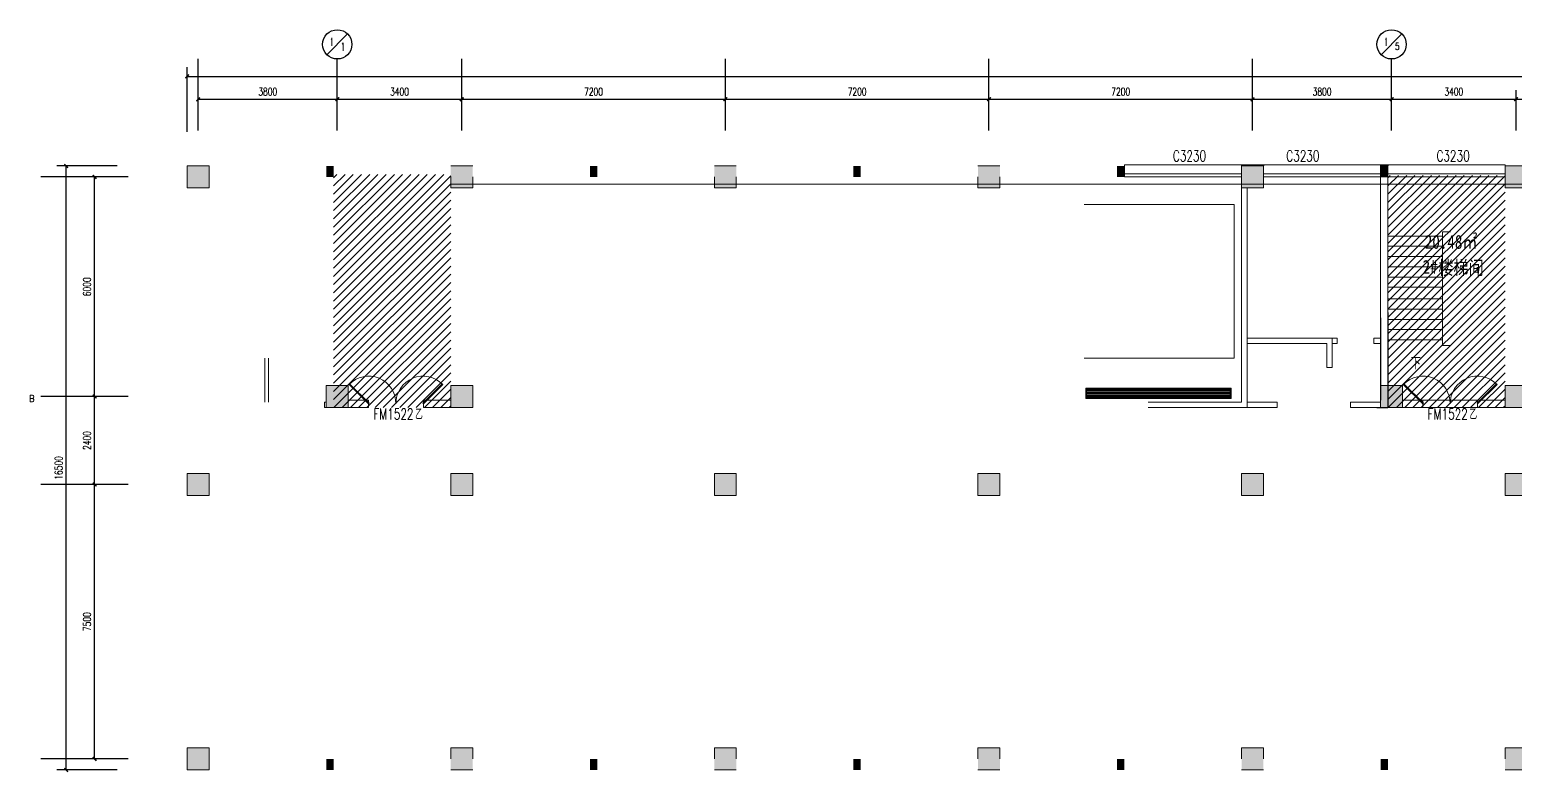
# Model space of a CAD drawing. Header units: millimetres. Extents: x 164760 to 3716174, y -1766400 to 11969.
# Drawn here: x 3339665 to 3380246, y -1650889 to -1630602 of the extents above; entities that cross this region are included whole.
import ezdxf
from ezdxf.enums import TextEntityAlignment as Align

# ---------------------------------------------------------------- set-up
doc = ezdxf.new("R2010")
doc.units = ezdxf.units.MM
doc.header["$LTSCALE"] = 1000
doc.layers.get('0').update_dxf_attribs({"color": 253, "linetype": 'CONTINUOUS'})
doc.layers.get('Defpoints').update_dxf_attribs({"color": 250, "linetype": 'CONTINUOUS', "lineweight": 0})
for name, color, linetype in [('AXIS', 253, 'CONTINUOUS'), ('AXIS_TEXT', 253, 'CONTINUOUS'), ('DIM_SYMB', 253, 'CONTINUOUS'), ('PUB_TEXT', 253, 'CONTINUOUS'), ('SURFACE', 253, 'CONTINUOUS'), ('WINDOW_TEXT', 253, 'CONTINUOUS'), ('建-墙', 253, 'CONTINUOUS')]:
    doc.layers.add(name, color=color, linetype=linetype)
for name, color, linetype, lineweight in [('COLUMN', 253, 'CONTINUOUS', 0), ('FF-Win【窗】', 253, 'CONTINUOUS', 0), ('PUB_HATCH', 253, 'CONTINUOUS', 0), ('RC-FCU【空调设备】', 253, 'CONTINUOUS', 0), ('RC-Modelling【天花造型】', 253, 'CONTINUOUS', 0), ('STAIR', 253, 'CONTINUOUS', 0), ('WALL', 253, 'CONTINUOUS', 0), ('Wall【墙体】', 253, 'CONTINUOUS', 0), ('Wall【新建墙】', 253, 'CONTINUOUS', 0), ('Xline【辅助线】', 253, 'CONTINUOUS', 0)]:
    doc.layers.add(name, color=color, linetype=linetype, lineweight=lineweight)
doc.styles.add('_TCH_AXIS', font='COMPLEX', dxfattribs={"bigfont": 'GBCBIG'})
doc.styles.add('_TCH_DIM', font='SIMPLEX', dxfattribs={"bigfont": 'GBCBIG'})
doc.styles.add('_TCH_DIM_T3', font='SIMPLEX', dxfattribs={"width": 0.705882, "bigfont": 'GBCBIG'})
doc.styles.add('_TCH_WINDOW', font='SIMPLEX', dxfattribs={"bigfont": 'GBCBIG'})
doc.styles.add('宋体', font='', dxfattribs={"width": 0.7})
doc.styles.get('宋体').set_extended_font_data('SimSun')
doc.dimstyles.new('_TCH_ARCH&&100', dxfattribs={"dimtxt": 212.5, "dimasz": 100, "dimexe": 250, "dimexo": 300, "dimgap": 100, "dimtad": 1, "dimdec": 0, "dimzin": 0, "dimdsep": 46, "dimtxsty": '_TCH_DIM_T3', "dimblk": 'ARCHTICK', "dimcen": 0.09, "dimclrt": 7, "dimazin": 2, "dimtfac": 1, "dimtdec": 0, "dimtix": 1, "dimtmove": 2, "dimatfit": 3, "dimtolj": 1, "dimtzin": 0, "dimarcsym": 0})

# ---------------------------------------------------------------- blocks, each defined once
blk = doc.blocks.new('$WINLIB2D$00000004')
for p, q in [((-0.5, 0.5), (0.5, 0.5)), ((-0.5, 0.5), (-0.5, -0.5)), ((0.5, -0.5), (0.5, 0.5)), ((-0.5, 0.241), (0.5, 0.241)), ((-0.5, -0.5), (0.5, -0.5))]:
    blk.add_line(p, q)
blk = doc.blocks.new('海龙_0918165925')
at = {"layer": 'PUB_HATCH'}
for points in [[(-43300, -300), (-43100, -300), (-43100, 0), (-43300, 0)], [(-47100, -600), (-46500, -600), (-46500, 0), (-47100, 0)], [(-39900, -600), (-39300, -600), (-39300, 0), (-39900, 0)], [(-36100, -300), (-35900, -300), (-35900, 0), (-36100, 0)], [(-32700, -600), (-32100, -600), (-32100, 0), (-32700, 0)], [(-28900, -300), (-28700, -300), (-28700, 0), (-28900, 0)], [(-25500, -600), (-24900, -600), (-24900, 0), (-25500, 0)], [(-21700, -300), (-21500, -300), (-21500, 0), (-21700, 0)], [(-18300, -600), (-17700, -600), (-17700, 0), (-18300, 0)], [(-14500, -300), (-14300, -300), (-14300, 0), (-14500, 0)], [(-11100, -600), (-10500, -600), (-10500, 0), (-11100, 0)], [(-43300, -6600), (-42700, -6600), (-42700, -6000), (-43300, -6000)], [(-39900, -6600), (-39300, -6600), (-39300, -6000), (-39900, -6000)], [(-14500, -6600), (-13900, -6600), (-13900, -6000), (-14500, -6000)], [(-11100, -6600), (-10500, -6600), (-10500, -6000), (-11100, -6000)], [(-47100, -9000), (-46500, -9000), (-46500, -8400), (-47100, -8400)], [(-39900, -9000), (-39300, -9000), (-39300, -8400), (-39900, -8400)], [(-32700, -9000), (-32100, -9000), (-32100, -8400), (-32700, -8400)], [(-25500, -9000), (-24900, -9000), (-24900, -8400), (-25500, -8400)], [(-18300, -9000), (-17700, -9000), (-17700, -8400), (-18300, -8400)], [(-11100, -9000), (-10500, -9000), (-10500, -8400), (-11100, -8400)], [(-47100, -16500), (-46500, -16500), (-46500, -15900), (-47100, -15900)], [(-43300, -16500), (-43100, -16500), (-43100, -16200), (-43300, -16200)], [(-39900, -16500), (-39300, -16500), (-39300, -15900), (-39900, -15900)], [(-36100, -16500), (-35900, -16500), (-35900, -16200), (-36100, -16200)], [(-32700, -16500), (-32100, -16500), (-32100, -15900), (-32700, -15900)], [(-28900, -16500), (-28700, -16500), (-28700, -16200), (-28900, -16200)], [(-25500, -16500), (-24900, -16500), (-24900, -15900), (-25500, -15900)], [(-21700, -16500), (-21500, -16500), (-21500, -16200), (-21700, -16200)], [(-18300, -16500), (-17700, -16500), (-17700, -15900), (-18300, -15900)], [(-14300, -16200), (-14500, -16200), (-14500, -16500), (-14300, -16500)], [(-11100, -16500), (-10500, -16500), (-10500, -15900), (-11100, -15900)]]:
    blk.add_hatch(color=256, dxfattribs=at).paths.add_polyline_path(points)
at = {"layer": 'COLUMN'}
for p, q in [((-46500, 0), (-47100, 0)), ((-47100, 0), (-47100, -600)), ((-46500, -600), (-46500, 0)), ((-39300, 0), (-39900, 0)), ((-39900, -300), (-39900, -600)), ((-39300, -600), (-39300, -300)), ((-32100, 0), (-32700, 0)), ((-32700, -300), (-32700, -600)), ((-32100, -600), (-32100, -300)), ((-24900, 0), (-25500, 0)), ((-25500, -300), (-25500, -600)), ((-24900, -600), (-24900, -300)), ((-17700, 0), (-18300, 0)), ((-18300, -300), (-18300, -600)), ((-17700, -600), (-17700, -300)), ((-10500, 0), (-11100, 0)), ((-11100, -300), (-11100, -600)), ((-47100, -600), (-46500, -600)), ((-39900, -600), (-39300, -600)), ((-32700, -600), (-32100, -600)), ((-25500, -600), (-24900, -600)), ((-18300, -600), (-17700, -600)), ((-11100, -600), (-10500, -600)), ((-42700, -6000), (-43300, -6000)), ((-43300, -6000), (-43300, -6600)), ((-42700, -6600), (-42700, -6000)), ((-39300, -6000), (-39900, -6000)), ((-39900, -6000), (-39900, -6600)), ((-39300, -6600), (-39300, -6000)), ((-13900, -6000), (-14500, -6000)), ((-14500, -6000), (-14500, -6600)), ((-13900, -6600), (-13900, -6000)), ((-10500, -6000), (-11100, -6000)), ((-11100, -6000), (-11100, -6600)), ((-43300, -6600), (-42700, -6600)), ((-39900, -6600), (-39300, -6600)), ((-14500, -6600), (-13900, -6600)), ((-11100, -6600), (-10500, -6600)), ((-46500, -8400), (-47100, -8400)), ((-47100, -8400), (-47100, -9000)), ((-46500, -9000), (-46500, -8400)), ((-39300, -8400), (-39900, -8400)), ((-39900, -8400), (-39900, -9000)), ((-39300, -9000), (-39300, -8400)), ((-32100, -8400), (-32700, -8400)), ((-32700, -8400), (-32700, -9000)), ((-32100, -9000), (-32100, -8400)), ((-24900, -8400), (-25500, -8400)), ((-25500, -8400), (-25500, -9000)), ((-24900, -9000), (-24900, -8400)), ((-17700, -8400), (-18300, -8400)), ((-18300, -8400), (-18300, -9000)), ((-17700, -9000), (-17700, -8400)), ((-10500, -8400), (-11100, -8400)), ((-11100, -8400), (-11100, -9000)), ((-47100, -9000), (-46500, -9000)), ((-39900, -9000), (-39300, -9000)), ((-32700, -9000), (-32100, -9000)), ((-25500, -9000), (-24900, -9000)), ((-18300, -9000), (-17700, -9000)), ((-11100, -9000), (-10500, -9000)), ((-46500, -15900), (-47100, -15900)), ((-47100, -15900), (-47100, -16500)), ((-46500, -16500), (-46500, -15900)), ((-39300, -15900), (-39900, -15900)), ((-39900, -15900), (-39900, -16200)), ((-39300, -16200), (-39300, -15900)), ((-32100, -15900), (-32700, -15900)), ((-32700, -15900), (-32700, -16200)), ((-32100, -16200), (-32100, -15900)), ((-24900, -15900), (-25500, -15900)), ((-25500, -15900), (-25500, -16200)), ((-24900, -16200), (-24900, -15900)), ((-17700, -15900), (-18300, -15900)), ((-18300, -15900), (-18300, -16200)), ((-17700, -16200), (-17700, -15900)), ((-10500, -15900), (-11100, -15900)), ((-11100, -15900), (-11100, -16200)), ((-47100, -16500), (-46500, -16500)), ((-39900, -16500), (-39300, -16500)), ((-32700, -16500), (-32100, -16500)), ((-25500, -16500), (-24900, -16500)), ((-18300, -16500), (-17700, -16500)), ((-11100, -16500), (-10500, -16500))]:
    blk.add_line(p, q, dxfattribs=at)
blk = doc.blocks.new('_ArchTick')
at = {"color": 2, "linetype": 'ByBlock', "const_width": 0.4}
blk.add_lwpolyline([(-0.5, -0.5), (0.5, 0.5)], dxfattribs=at)
blk = doc.blocks.new('*D604')
at = {"layer": 'AXIS', "color": 0, "lineweight": -2, "transparency": 16777216}
for p, q in [((3517480, -1554394), (3517480, -1553288)), ((3524680, -1554394), (3524680, -1553288)), ((3517480, -1553538), (3524680, -1553538))]:
    blk.add_line(p, q, dxfattribs=at)
at = {"layer": 'Defpoints', "color": 0, "transparency": 16777216}
for p in [(3524680, -1553538), (3517480, -1554694), (3524680, -1554694)]:
    blk.add_point(p, dxfattribs=at)
at = {"layer": 'AXIS', "color": 0, "lineweight": -2, "transparency": 16777216, "xscale": 100, "yscale": 100, "zscale": 100, "rotation": 180}
blk.add_blockref('_ArchTick', (3517480, -1553538), dxfattribs=at)
at = {"layer": 'AXIS', "color": 0, "lineweight": -2, "transparency": 16777216, "xscale": 100, "yscale": 100, "zscale": 100}
blk.add_blockref('_ArchTick', (3524680, -1553538), dxfattribs=at)
at = {"layer": 'AXIS', "color": 7, "transparency": 16777216, "insert": (3521080, -1553332), "char_height": 212.5, "attachment_point": 5, "style": '_TCH_DIM_T3'}
blk.add_mtext('\\A1;7200', dxfattribs=at)
blk = doc.blocks.new('*D605')
at = {"layer": 'AXIS', "color": 0, "lineweight": -2, "transparency": 16777216}
for p, q in [((3514080, -1554394), (3514080, -1553288)), ((3517480, -1554394), (3517480, -1553288)), ((3514080, -1553538), (3517480, -1553538))]:
    blk.add_line(p, q, dxfattribs=at)
at = {"layer": 'Defpoints', "color": 0, "transparency": 16777216}
for p in [(3517480, -1553538), (3514080, -1554694), (3517480, -1554694)]:
    blk.add_point(p, dxfattribs=at)
at = {"layer": 'AXIS', "color": 0, "lineweight": -2, "transparency": 16777216, "xscale": 100, "yscale": 100, "zscale": 100, "rotation": 180}
blk.add_blockref('_ArchTick', (3514080, -1553538), dxfattribs=at)
at = {"layer": 'AXIS', "color": 0, "lineweight": -2, "transparency": 16777216, "xscale": 100, "yscale": 100, "zscale": 100}
blk.add_blockref('_ArchTick', (3517480, -1553538), dxfattribs=at)
at = {"layer": 'AXIS', "color": 7, "transparency": 16777216, "insert": (3515780, -1553332), "char_height": 212.5, "attachment_point": 5, "style": '_TCH_DIM_T3'}
blk.add_mtext('\\A1;3400', dxfattribs=at)
blk = doc.blocks.new('*D606')
at = {"layer": 'AXIS', "color": 0, "lineweight": -2, "transparency": 16777216}
for p, q in [((3510280, -1554394), (3510280, -1553288)), ((3514080, -1554394), (3514080, -1553288)), ((3510280, -1553538), (3514080, -1553538))]:
    blk.add_line(p, q, dxfattribs=at)
at = {"layer": 'Defpoints', "color": 0, "transparency": 16777216}
for p in [(3514080, -1553538), (3510280, -1554694), (3514080, -1554694)]:
    blk.add_point(p, dxfattribs=at)
at = {"layer": 'AXIS', "color": 0, "lineweight": -2, "transparency": 16777216, "xscale": 100, "yscale": 100, "zscale": 100, "rotation": 180}
blk.add_blockref('_ArchTick', (3510280, -1553538), dxfattribs=at)
at = {"layer": 'AXIS', "color": 0, "lineweight": -2, "transparency": 16777216, "xscale": 100, "yscale": 100, "zscale": 100}
blk.add_blockref('_ArchTick', (3514080, -1553538), dxfattribs=at)
at = {"layer": 'AXIS', "color": 7, "transparency": 16777216, "insert": (3512180, -1553332), "char_height": 212.5, "attachment_point": 5, "style": '_TCH_DIM_T3'}
blk.add_mtext('\\A1;3800', dxfattribs=at)
blk = doc.blocks.new('*D607')
at = {"layer": 'AXIS', "color": 0, "lineweight": -2, "transparency": 16777216}
for p, q in [((3503080, -1554394), (3503080, -1553288)), ((3510280, -1554394), (3510280, -1553288)), ((3503080, -1553538), (3510280, -1553538))]:
    blk.add_line(p, q, dxfattribs=at)
at = {"layer": 'Defpoints', "color": 0, "transparency": 16777216}
for p in [(3510280, -1553538), (3503080, -1554694), (3510280, -1554694)]:
    blk.add_point(p, dxfattribs=at)
at = {"layer": 'AXIS', "color": 0, "lineweight": -2, "transparency": 16777216, "xscale": 100, "yscale": 100, "zscale": 100, "rotation": 180}
blk.add_blockref('_ArchTick', (3503080, -1553538), dxfattribs=at)
at = {"layer": 'AXIS', "color": 0, "lineweight": -2, "transparency": 16777216, "xscale": 100, "yscale": 100, "zscale": 100}
blk.add_blockref('_ArchTick', (3510280, -1553538), dxfattribs=at)
at = {"layer": 'AXIS', "color": 7, "transparency": 16777216, "insert": (3506680, -1553332), "char_height": 212.5, "attachment_point": 5, "style": '_TCH_DIM_T3'}
blk.add_mtext('\\A1;7200', dxfattribs=at)
blk = doc.blocks.new('*D608')
at = {"layer": 'AXIS', "color": 0, "lineweight": -2, "transparency": 16777216}
for p, q in [((3495880, -1554394), (3495880, -1553288)), ((3503080, -1554394), (3503080, -1553288)), ((3495880, -1553538), (3503080, -1553538))]:
    blk.add_line(p, q, dxfattribs=at)
at = {"layer": 'Defpoints', "color": 0, "transparency": 16777216}
for p in [(3503080, -1553538), (3495880, -1554694), (3503080, -1554694)]:
    blk.add_point(p, dxfattribs=at)
at = {"layer": 'AXIS', "color": 0, "lineweight": -2, "transparency": 16777216, "xscale": 100, "yscale": 100, "zscale": 100, "rotation": 180}
blk.add_blockref('_ArchTick', (3495880, -1553538), dxfattribs=at)
at = {"layer": 'AXIS', "color": 0, "lineweight": -2, "transparency": 16777216, "xscale": 100, "yscale": 100, "zscale": 100}
blk.add_blockref('_ArchTick', (3503080, -1553538), dxfattribs=at)
at = {"layer": 'AXIS', "color": 7, "transparency": 16777216, "insert": (3499480, -1553332), "char_height": 212.5, "attachment_point": 5, "style": '_TCH_DIM_T3'}
blk.add_mtext('\\A1;7200', dxfattribs=at)
blk = doc.blocks.new('*D609')
at = {"layer": 'AXIS', "color": 0, "lineweight": -2, "transparency": 16777216}
for p, q in [((3488680, -1554394), (3488680, -1553288)), ((3495880, -1554394), (3495880, -1553288)), ((3488680, -1553538), (3495880, -1553538))]:
    blk.add_line(p, q, dxfattribs=at)
at = {"layer": 'Defpoints', "color": 0, "transparency": 16777216}
for p in [(3495880, -1553538), (3488680, -1554694), (3495880, -1554694)]:
    blk.add_point(p, dxfattribs=at)
at = {"layer": 'AXIS', "color": 0, "lineweight": -2, "transparency": 16777216, "xscale": 100, "yscale": 100, "zscale": 100, "rotation": 180}
blk.add_blockref('_ArchTick', (3488680, -1553538), dxfattribs=at)
at = {"layer": 'AXIS', "color": 0, "lineweight": -2, "transparency": 16777216, "xscale": 100, "yscale": 100, "zscale": 100}
blk.add_blockref('_ArchTick', (3495880, -1553538), dxfattribs=at)
at = {"layer": 'AXIS', "color": 7, "transparency": 16777216, "insert": (3492280, -1553332), "char_height": 212.5, "attachment_point": 5, "style": '_TCH_DIM_T3'}
blk.add_mtext('\\A1;7200', dxfattribs=at)
blk = doc.blocks.new('*D610')
at = {"layer": 'AXIS', "color": 0, "lineweight": -2, "transparency": 16777216}
for p, q in [((3485280, -1554394), (3485280, -1553288)), ((3488680, -1554394), (3488680, -1553288)), ((3485280, -1553538), (3488680, -1553538))]:
    blk.add_line(p, q, dxfattribs=at)
at = {"layer": 'Defpoints', "color": 0, "transparency": 16777216}
for p in [(3488680, -1553538), (3485280, -1554694), (3488680, -1554694)]:
    blk.add_point(p, dxfattribs=at)
at = {"layer": 'AXIS', "color": 0, "lineweight": -2, "transparency": 16777216, "xscale": 100, "yscale": 100, "zscale": 100, "rotation": 180}
blk.add_blockref('_ArchTick', (3485280, -1553538), dxfattribs=at)
at = {"layer": 'AXIS', "color": 0, "lineweight": -2, "transparency": 16777216, "xscale": 100, "yscale": 100, "zscale": 100}
blk.add_blockref('_ArchTick', (3488680, -1553538), dxfattribs=at)
at = {"layer": 'AXIS', "color": 7, "transparency": 16777216, "insert": (3486980, -1553332), "char_height": 212.5, "attachment_point": 5, "style": '_TCH_DIM_T3'}
blk.add_mtext('\\A1;3400', dxfattribs=at)
blk = doc.blocks.new('*D617')
at = {"layer": 'AXIS', "color": 0, "lineweight": -2, "transparency": 16777216}
for p, q in [((3481480, -1554394), (3481480, -1553288)), ((3485280, -1554394), (3485280, -1553288)), ((3481480, -1553538), (3485280, -1553538))]:
    blk.add_line(p, q, dxfattribs=at)
at = {"layer": 'Defpoints', "color": 0, "transparency": 16777216}
for p in [(3485280, -1553538), (3481480, -1554694), (3485280, -1554694)]:
    blk.add_point(p, dxfattribs=at)
at = {"layer": 'AXIS', "color": 0, "lineweight": -2, "transparency": 16777216, "xscale": 100, "yscale": 100, "zscale": 100, "rotation": 180}
blk.add_blockref('_ArchTick', (3481480, -1553538), dxfattribs=at)
at = {"layer": 'AXIS', "color": 0, "lineweight": -2, "transparency": 16777216, "xscale": 100, "yscale": 100, "zscale": 100}
blk.add_blockref('_ArchTick', (3485280, -1553538), dxfattribs=at)
at = {"layer": 'AXIS', "color": 7, "transparency": 16777216, "insert": (3483380, -1553332), "char_height": 212.5, "attachment_point": 5, "style": '_TCH_DIM_T3'}
blk.add_mtext('\\A1;3800', dxfattribs=at)
blk = doc.blocks.new('*D618')
at = {"layer": 'AXIS', "color": 0, "lineweight": -2, "transparency": 16777216}
for p, q in [((3479267, -1555362), (3477622, -1555362)), ((3477872, -1571862), (3477872, -1555362)), ((3479267, -1571862), (3477622, -1571862))]:
    blk.add_line(p, q, dxfattribs=at)
at = {"layer": 'Defpoints', "color": 0, "transparency": 16777216}
for p in [(3477872, -1555362), (3479567, -1555362), (3479567, -1571862)]:
    blk.add_point(p, dxfattribs=at)
at = {"layer": 'AXIS', "color": 0, "lineweight": -2, "transparency": 16777216, "xscale": 100, "yscale": 100, "zscale": 100}
for p, rotation in [((3477872, -1555362), 90), ((3477872, -1571862), 270)]:
    blk.add_blockref('_ArchTick', p, dxfattribs=dict(at, rotation=rotation))
at = {"layer": 'AXIS', "color": 7, "transparency": 16777216, "insert": (3477666, -1563612), "char_height": 212.5, "attachment_point": 5, "rotation": 90, "style": '_TCH_DIM_T3'}
blk.add_mtext('\\A1;16500', dxfattribs=at)
blk = doc.blocks.new('*D623')
at = {"layer": 'AXIS', "color": 0, "lineweight": -2, "transparency": 16777216}
for p, q in [((3481180, -1554433), (3481180, -1552663)), ((3481180, -1552913), (3575380, -1552913)), ((3575380, -1554433), (3575380, -1552663))]:
    blk.add_line(p, q, dxfattribs=at)
at = {"layer": 'Defpoints', "color": 0, "transparency": 16777216}
for p in [(3575380, -1552913), (3481180, -1554733), (3575380, -1554733)]:
    blk.add_point(p, dxfattribs=at)
at = {"layer": 'AXIS', "color": 0, "lineweight": -2, "transparency": 16777216, "xscale": 100, "yscale": 100, "zscale": 100, "rotation": 180}
blk.add_blockref('_ArchTick', (3481180, -1552913), dxfattribs=at)
at = {"layer": 'AXIS', "color": 0, "lineweight": -2, "transparency": 16777216, "xscale": 100, "yscale": 100, "zscale": 100}
blk.add_blockref('_ArchTick', (3575380, -1552913), dxfattribs=at)
at = {"layer": 'AXIS', "color": 7, "transparency": 16777216, "insert": (3528280, -1552707), "char_height": 212.5, "attachment_point": 5, "style": '_TCH_DIM_T3'}
blk.add_mtext('\\A1;94200', dxfattribs=at)
blk = doc.blocks.new('*D624')
at = {"layer": 'AXIS', "color": 0, "lineweight": -2, "transparency": 16777216}
for p, q in [((3479337, -1564062), (3478401, -1564062)), ((3478651, -1571562), (3478651, -1564062)), ((3479337, -1571562), (3478401, -1571562))]:
    blk.add_line(p, q, dxfattribs=at)
at = {"layer": 'Defpoints', "color": 0, "transparency": 16777216}
for p in [(3478651, -1564062), (3479637, -1564062), (3479637, -1571562)]:
    blk.add_point(p, dxfattribs=at)
at = {"layer": 'AXIS', "color": 0, "lineweight": -2, "transparency": 16777216, "xscale": 100, "yscale": 100, "zscale": 100}
for p, rotation in [((3478651, -1564062), 90), ((3478651, -1571562), 270)]:
    blk.add_blockref('_ArchTick', p, dxfattribs=dict(at, rotation=rotation))
at = {"layer": 'AXIS', "color": 7, "transparency": 16777216, "insert": (3478444, -1567812), "char_height": 212.5, "attachment_point": 5, "rotation": 90, "style": '_TCH_DIM_T3'}
blk.add_mtext('\\A1;7500', dxfattribs=at)
blk = doc.blocks.new('*D625')
at = {"layer": 'AXIS', "color": 0, "lineweight": -2, "transparency": 16777216}
for p, q in [((3479337, -1561662), (3478401, -1561662)), ((3478651, -1564062), (3478651, -1561662)), ((3479337, -1564062), (3478401, -1564062))]:
    blk.add_line(p, q, dxfattribs=at)
at = {"layer": 'Defpoints', "color": 0, "transparency": 16777216}
for p in [(3478651, -1561662), (3479637, -1561662), (3479637, -1564062)]:
    blk.add_point(p, dxfattribs=at)
at = {"layer": 'AXIS', "color": 0, "lineweight": -2, "transparency": 16777216, "xscale": 100, "yscale": 100, "zscale": 100}
for p, rotation in [((3478651, -1561662), 90), ((3478651, -1564062), 270)]:
    blk.add_blockref('_ArchTick', p, dxfattribs=dict(at, rotation=rotation))
at = {"layer": 'AXIS', "color": 7, "transparency": 16777216, "insert": (3478444, -1562862), "char_height": 212.5, "attachment_point": 5, "rotation": 90, "style": '_TCH_DIM_T3'}
blk.add_mtext('\\A1;2400', dxfattribs=at)
blk = doc.blocks.new('*D626')
at = {"layer": 'AXIS', "color": 0, "lineweight": -2, "transparency": 16777216}
for p, q in [((3479337, -1555662), (3478401, -1555662)), ((3478651, -1561662), (3478651, -1555662)), ((3479337, -1561662), (3478401, -1561662))]:
    blk.add_line(p, q, dxfattribs=at)
at = {"layer": 'Defpoints', "color": 0, "transparency": 16777216}
for p in [(3478651, -1555662), (3479637, -1555662), (3479637, -1561662)]:
    blk.add_point(p, dxfattribs=at)
at = {"layer": 'AXIS', "color": 0, "lineweight": -2, "transparency": 16777216, "xscale": 100, "yscale": 100, "zscale": 100}
for p, rotation in [((3478651, -1555662), 90), ((3478651, -1561662), 270)]:
    blk.add_blockref('_ArchTick', p, dxfattribs=dict(at, rotation=rotation))
at = {"layer": 'AXIS', "color": 7, "transparency": 16777216, "insert": (3478444, -1558662), "char_height": 212.5, "attachment_point": 5, "rotation": 90, "style": '_TCH_DIM_T3'}
blk.add_mtext('\\A1;6000', dxfattribs=at)
blk = doc.blocks.new('海龙0506173763')
at = {"layer": 'Xline【辅助线】'}
for points in [[(-733, 17), (-750, 0), (-1280, 530), (-1263, 547)], [(733, 17), (750, 0), (1280, 530), (1263, 547)]]:
    blk.add_lwpolyline(points, close=True, dxfattribs=at)
at = {"layer": 'Xline【辅助线】', "color": 8}
for centre, start, end in [((-745, 12), 359.1011, 135.9107), ((745, 12), 44.0893, 180.8989)]:
    blk.add_arc(centre, 745, start, end, dxfattribs=at)
blk = doc.blocks.new('海龙0506194425')
at = {"layer": 'WALL'}
for p, q in [((-650, 200), (-1400, 200)), ((-1400, 0), (-650, 0)), ((-650, 0), (-650, 200)), ((1400, 200), (850, 200)), ((850, 200), (850, 0)), ((850, 0), (1400, 0))]:
    blk.add_line(p, q, dxfattribs=at)
at = {"layer": 'Xline【辅助线】'}
blk.add_blockref('海龙0506173763', (100, 100), dxfattribs=at)
blk = doc.blocks.new('海龙0506194634')
at = {"layer": 'Xline【辅助线】', "xscale": -1}
blk.add_blockref('海龙0506194425', (0, 325), dxfattribs=at)
at = {"layer": 'WINDOW_TEXT', "style": '_TCH_WINDOW', "width": 0.705882}
for s, height, p in [('FM1522', 297.5, (-715, 0)), ('乙', 298, (425, 0))]:
    blk.add_text(s, height=height, dxfattribs=at).set_placement(p)
blk = doc.blocks.new('海龙0927230683')
at = {"layer": 'Xline【辅助线】'}
h = blk.add_hatch(dxfattribs=at)
h.set_pattern_fill('ANSI31', color=256, scale=100)
h.set_pattern_definition([(45, (-2534123.11, 1381798.68), (-112.2532015, 112.2532015), [])])
h.paths.add_polyline_path([(-42175, 1583), (-38975, 1583), (-38975, 7948), (-42175, 7948)])
h = blk.add_hatch(dxfattribs=at)
h.set_pattern_fill('ANSI31', color=256, scale=100)
h.set_pattern_definition([(45, (-2505323.11, 1381798.68), (-112.2532015, 112.2532015), [])])
h.paths.add_polyline_path([(-13375, 1583), (-10175, 1583), (-10175, 7924), (-13375, 7924)])
for p, q in [((-44051, 1732), (-44051, 2932)), ((-43951, 1732), (-43951, 2932)), ((-42425, 1582), (-42425, 1732)), ((-42425, 1732), (-42375, 1732)), ((-42425, 1582), (-42375, 1582))]:
    blk.add_line(p, q, dxfattribs=at)
at = {"layer": 'Wall【墙体】'}
for p in [(-40375, 1257), (-11575, 1257)]:
    blk.add_blockref('海龙0506194634', p, dxfattribs=at)
blk = doc.blocks.new('海龙_0926164331')
at = {"layer": 'AXIS'}
for p, q in [((-43253.2, -682.8), (-42687.5, -117.2)), ((-14453.2, -682.8), (-13887.5, -117.2)), ((-46770.3, -2397.2), (-46770.3, -800)), ((-42970.3, -2397.2), (-42970.3, -800)), ((-39570.3, -2397.2), (-39570.3, -800)), ((-32370.3, -2397.2), (-32370.3, -800)), ((-25170.3, -2397.2), (-25170.3, -800)), ((-17970.3, -2397.2), (-17970.3, -800)), ((-14170.3, -2397.2), (-14170.3, -800)), ((-48683.1, -4023.1), (-51071.8, -4023.1)), ((-48683.1, -10023.1), (-51071.8, -10023.1)), ((-48683.1, -12423.1), (-51071.8, -12423.1)), ((-48683.1, -19923.1), (-51071.8, -19923.1))]:
    blk.add_line(p, q, dxfattribs=at)
for centre in [(-42970.3, -400), (-14170.3, -400)]:
    blk.add_circle(centre, 400, dxfattribs=at)
at = {"layer": 'AXIS_TEXT', "color": 7, "style": '_TCH_AXIS'}
for s, height, p, p2 in [('1', 218.6, (-43169.6, -443.7), (-43075.9, -443.7)), ('1', 218.6, (-42864.8, -574.9), (-42771.1, -574.9)), ('1', 218.6, (-14369.6, -443.7), (-14275.9, -443.7)), ('5', 191.8, (-14077.7, -553.4), (-13949.9, -553.4)), ('B', 177.8, (-51385.9, -10165.3), (-51242, -10165.3))]:
    blk.add_text(s, height=height, dxfattribs=at).set_placement(p, p2, align=Align.FIT)
at = {"layer": 'AXIS'}
for p1, p2, distance, picture, middle in [((-47070.3, -3094), (47129.7, -3094), 1819.8, '*D623', (29.7, -1067.9)), ((-46770.3, -3054.5), (-42970.3, -3054.5), 1155.3, '*D617', (-44870.3, -1693)), ((-42970.3, -3054.5), (-39570.3, -3054.5), 1155.3, '*D610', (-41270.3, -1693)), ((-39570.3, -3054.5), (-32370.3, -3054.5), 1155.3, '*D609', (-35970.3, -1693)), ((-32370.3, -3054.5), (-25170.3, -3054.5), 1155.3, '*D608', (-28770.3, -1693)), ((-25170.3, -3054.5), (-17970.3, -3054.5), 1155.3, '*D607', (-21570.3, -1693)), ((-17970.3, -3054.5), (-14170.3, -3054.5), 1155.3, '*D606', (-16070.3, -1693)), ((-14170.3, -3054.5), (-10770.3, -3054.5), 1155.3, '*D605', (-12470.3, -1693)), ((-10770.3, -3054.5), (-3570.3, -3054.5), 1155.3, '*D604', (-7170.3, -1693)), ((-48683.1, -20223.1), (-48683.1, -3723.1), 1695.5, '*D618', (-50584.8, -11973.1)), ((-48613.5, -10023.1), (-48613.5, -4023.1), 986.2, '*D626', (-49805.9, -7023.1)), ((-48613.5, -12423.1), (-48613.5, -10023.1), 986.2, '*D625', (-49805.9, -11223.1)), ((-48613.5, -19923.1), (-48613.5, -12423.1), 986.2, '*D624', (-49805.9, -16173.1))]:
    dim = blk.add_aligned_dim(p1=p1, p2=p2, distance=distance, dimstyle='_TCH_ARCH&&100', dxfattribs=at)
    dim.commit()
    dim.dimension.update_dxf_attribs({"geometry": picture, "text_midpoint": middle, "insert": (-3528250.3, 1551639)})

msp = doc.modelspace()

# ---------------------------------------------------------------- hatches: boundary and pattern name
at = {"layer": 'RC-FCU【空调设备】'}
h = msp.add_hatch(dxfattribs=at)
h.set_pattern_fill('_USER', color=8, scale=30, angle=360, pattern_type=0)
h.set_pattern_definition([(360, (-6018805.28, -1198923.343), (7e-15, 30), [])])
h.paths.add_polyline_path([(3372460, -1640415.1), (3372460, -1640655.1), (3368530.4, -1640655.1), (3368530.4, -1640415.1)])

# ---------------------------------------------------------------- linework, layer by layer
at = {"layer": 'DIM_SYMB'}
msp.add_lwpolyline([(3377487.2, -1639500.6, 0, 0, 0), (3377487.2, -1635378.9, 0, 0, 0), (3379232.2, -1635378.9, 0, 0, 0), (3379232.2, -1637388.9, 0, 80, 0), (3379232.2, -1637088.9, 0, 0, 0)], format="xyseb", dxfattribs=at)
at = {"layer": 'RC-FCU【空调设备】'}
msp.add_lwpolyline([(3368510.4, -1640395.1), (3368510.4, -1640675.1), (3372480, -1640675.1), (3372480, -1640395.1)], close=True, dxfattribs=at)
at = {"layer": 'RC-FCU【空调设备】', "color": 8}
msp.add_lwpolyline([(3368530.4, -1640415.1), (3368530.4, -1640655.1), (3372460, -1640655.1), (3372460, -1640415.1)], close=True, dxfattribs=at)
at = {"layer": 'RC-Modelling【天花造型】'}
for p, q in [((3351167.2, -1634825.1), (3423167.2, -1634825.1)), ((3372567.2, -1635375.1), (3368467.2, -1635375.1)), ((3372567.2, -1639575.1), (3372567.2, -1635375.1)), ((3372567.2, -1639575.1), (3368467.2, -1639575.1))]:
    msp.add_line(p, q, dxfattribs=at)
msp.add_lwpolyline([(3377717.2, -1640725.1), (3379217.2, -1640725.1), (3379217.2, -1640924), (3377717.2, -1640924)], close=True, dxfattribs=at)
at = {"layer": 'STAIR'}
for p, q in [((3376767.2, -1634523.6), (3376767.2, -1636173.6)), ((3379967.2, -1634625.1), (3376767.2, -1634625.1)), ((3376767.2, -1636173.6), (3376767.2, -1638973.6)), ((3378476.7, -1636125.1), (3378257.7, -1636125.1)), ((3378257.7, -1636125.1), (3378257.7, -1639225.1)), ((3378257.7, -1636239), (3376767.2, -1636239)), ((3376767.2, -1636239), (3378257.7, -1636239)), ((3378257.7, -1636519), (3376767.2, -1636519)), ((3378257.7, -1636799), (3376767.2, -1636799)), ((3378257.7, -1637079), (3376767.2, -1637079)), ((3378257.7, -1637359), (3376767.2, -1637359)), ((3378257.7, -1637639), (3376767.2, -1637639)), ((3378257.7, -1637955.1), (3376767.2, -1637955.1)), ((3378257.7, -1638235.1), (3376767.2, -1638235.1)), ((3378257.7, -1638515.1), (3376767.2, -1638515.1)), ((3378257.7, -1638795.1), (3376767.2, -1638795.1)), ((3378257.7, -1639075.1), (3376767.2, -1639075.1)), ((3378257.7, -1639225.1), (3378476.7, -1639225.1))]:
    msp.add_line(p, q, dxfattribs=at)
at = {"layer": 'SURFACE'}
for p, q in [((3372767.2, -1634295.1), (3372767.2, -1634325.1)), ((3372767.2, -1634295.1), (3373067.2, -1634295.1)), ((3373067.2, -1634295.1), (3373367.2, -1634295.1)), ((3373367.2, -1634295.1), (3373367.2, -1634325.1)), ((3376567.2, -1634295.1), (3376567.2, -1634325.1)), ((3376567.2, -1634295.1), (3376767.2, -1634295.1)), ((3376767.2, -1634295.1), (3376767.2, -1634325.1))]:
    msp.add_line(p, q, dxfattribs=at)
at = {"layer": 'Wall【墙体】'}
for p, q in [((3376767.2, -1634325.1), (3376567.2, -1634325.1)), ((3376567.2, -1634325.1), (3376567.2, -1634625.1)), ((3376567.2, -1634436.1), (3376567.2, -1640223.6)), ((3376767.2, -1634537.6), (3376567.2, -1634537.6)), ((3376767.2, -1634625.1), (3376767.2, -1634325.1)), ((3376767.2, -1634436.1), (3376767.2, -1640223.6)), ((3376567.2, -1634625.1), (3376767.2, -1634625.1))]:
    msp.add_line(p, q, dxfattribs=at)
at = {"layer": 'Wall【墙体】', "color": 6}
for p, q in [((3372767.2, -1634925.1), (3372767.2, -1640775.1)), ((3372767.2, -1634925.1), (3372767.2, -1640775.1)), ((3372917.2, -1634925.1), (3372917.2, -1638375.1)), ((3372917.2, -1634925.1), (3372917.2, -1640775.1)), ((3372917.2, -1638525.1), (3372917.2, -1640925.1)), ((3372767.2, -1640775.1), (3370217.5, -1640775.1)), ((3370217.5, -1640925.1), (3372917.2, -1640925.1))]:
    msp.add_line(p, q, dxfattribs=at)
at = {"layer": 'Wall【新建墙】', "color": 4}
for p, q in [((3375246.7, -1639026.4), (3372917.2, -1639026.4)), ((3375246.7, -1639826.4), (3375246.7, -1639026.4)), ((3375246.7, -1639026.4), (3375379.1, -1639026.4)), ((3375379.1, -1639176.4), (3375379.1, -1639026.4)), ((3376379.1, -1639026.4), (3376567.5, -1639026.4)), ((3376379.1, -1639176.4), (3376379.1, -1639026.4)), ((3375096.7, -1639176.4), (3372917.2, -1639176.4)), ((3375096.7, -1639176.4), (3375096.7, -1639826.4)), ((3375246.7, -1639176.4), (3375379.1, -1639176.4)), ((3376379.1, -1639176.4), (3376567.5, -1639176.4)), ((3375096.7, -1639826.4), (3375246.7, -1639826.4)), ((3373742.4, -1640925.1), (3373742.4, -1640775.1)), ((3375742.4, -1640925.1), (3375742.4, -1640775.1))]:
    msp.add_line(p, q, dxfattribs=at)
msp.add_lwpolyline([(3372917.2, -1640925.1), (3372917.2, -1640925.1), (3373742.4, -1640925.1), (3373742.4, -1640775.1), (3372917.2, -1640775.1)], dxfattribs=at)
msp.add_lwpolyline([(3375742.4, -1640775.1), (3376567.2, -1640775.1), (3376567.2, -1640925.1), (3375742.4, -1640925.1)], close=True, dxfattribs=at)
at = {"layer": '建-墙'}
for p, q in [((3376567.2, -1638475.1), (3376567.2, -1640725.1)), ((3376767.2, -1638325.1), (3376767.2, -1640925.1)), ((3376767.2, -1638325.1), (3376767.2, -1640925.1)), ((3376467.2, -1640925.1), (3376767.2, -1640925.1))]:
    msp.add_line(p, q, dxfattribs=at)

# ---------------------------------------------------------------- block references
at = {"layer": 'AXIS'}
msp.add_blockref('海龙_0926164331', (3391037.6, -1630602), dxfattribs=at)
at = {"layer": 'COLUMN'}
msp.add_blockref('海龙_0918165925', (3391067.2, -1634325.1), dxfattribs=at)
at = {"layer": 'FF-Win【窗】'}
ref = msp.add_blockref('$WINLIB2D$00000004', (3371167.2, -1634460.1), dxfattribs=dict(at, xscale=3200, yscale=-330, zscale=3200))
ref.add_attrib('A', 'C3230', (3370892.1, -1634198.9), dxfattribs={"layer": 'WINDOW_TEXT', "height": 297.5, "style": '_TCH_WINDOW', "width": 0.705882})
ref = msp.add_blockref('$WINLIB2D$00000004', (3374967.2, -1634460.1), dxfattribs=dict(at, xscale=3200, yscale=-330, zscale=3200))
ref.add_attrib('A', 'C3230', (3373988.8, -1634198.9), dxfattribs={"layer": 'WINDOW_TEXT', "height": 297.5, "style": '_TCH_WINDOW', "width": 0.705882})
ref = msp.add_blockref('$WINLIB2D$00000004', (3378367.2, -1634460.1), dxfattribs=dict(at, xscale=3200, yscale=-330, zscale=3200))
ref.add_attrib('A', 'C3230', (3378092.1, -1634198.9), dxfattribs={"layer": 'WINDOW_TEXT', "height": 297.5, "style": '_TCH_WINDOW', "width": 0.705882})
at = {"layer": 'Xline【辅助线】'}
msp.add_blockref('海龙0927230683', (3390142.4, -1642507.4), dxfattribs=at)

# ---------------------------------------------------------------- texts
at = {"layer": 'PUB_TEXT', "style": '宋体', "width": 0.8}
for s, p in [('20.48㎡', (3377774, -1636586.6)), ('2#', (3377714.3, -1637269.5)), ('楼梯间', (3378146.4, -1637292.5))]:
    msp.add_text(s, height=377.64, dxfattribs=at).set_placement(p)
at = {"layer": 'PUB_TEXT', "color": 7, "style": '_TCH_DIM'}
msp.add_text('下', height=337.6, dxfattribs=at).set_placement((3377392.3, -1639885.1))

doc.saveas('drawing.dxf')
